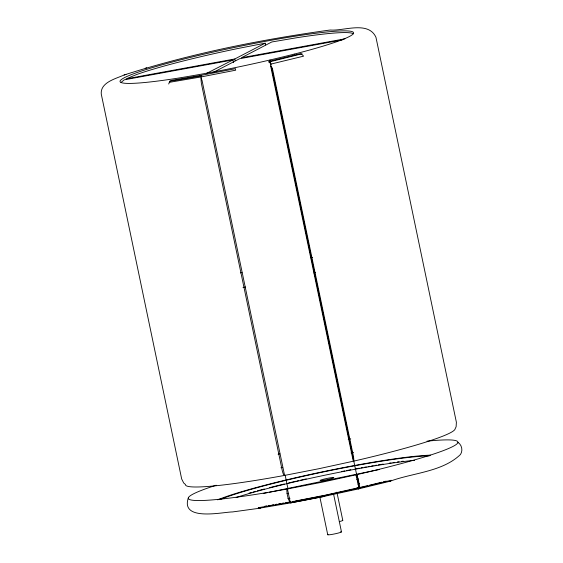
<?xml version="1.0" encoding="UTF-8"?>
<svg xmlns="http://www.w3.org/2000/svg" width="563" height="563" viewBox="0 0 563 563"><rect width="100%" height="100%" fill="white"/><g stroke="black" fill="none" stroke-linecap="round" stroke-linejoin="round"><path stroke-width="0.84" d="M168.71 84.014L169.329 82.332L201.287 76.899L235.679 70.192L235.482 68.665L201.195 75.322L201.09 78.503L202.004 80.291L284.589 475.404L318.883 468.719L353.268 461.224L271.563 70.488L270.683 66.11L270.887 64.091L268.854 61.388L300.044 53.823A8.769 4.159 75.6 0 1 303.548 56.173L270.887 64.091M188.281 498.058C180.343 521.866 223.384 511.887 232.519 511.943L260.627 508.093M169.329 82.332L171.279 80.41L201.195 75.322M121.066 82.437L124.24 79.833L232.955 59.938L233.49 62.5M265.152 43.189L238.402 48.404A119.257 9.979 -11.8 0 0 136.682 74.506L126.084 78.869L234.799 58.974L265.152 43.189L265.504 44.899M213.11 72.486L239.571 58.728L342.241 39.938M206.375 73.486L232.955 59.938M358.202 489.071L358.694 488.853L324.745 496.249L290.888 502.85L324.83 496.341M270.683 66.11L272.239 68.003L272.774 70.227L353.191 455.136A8.769 2.027 77.1 0 1 353.824 461.104A137.738 11.527 -11.8 0 0 455.129 428.816L456.121 426.761L456.382 422.25L375.964 37.334C368.42 20.564 343.697 31.148 330.481 30.022L328.827 30.191C259.627 39.825 190.723 53.64 124.127 74.992C116.147 78.637 100.179 82.247 101.263 94.056L181.673 478.965L183.714 483.005L185.452 484.497A137.738 11.527 -11.8 0 0 284.034 475.517A8.769 2.498 79.6 0 1 282.091 469.816L201.681 84.907A8.769 2.498 79.6 0 1 201.09 78.503M124.127 74.992L125.985 74.407M145.233 68.271L146.725 67.792M302.064 53.781L268.706 62.099M389.392 481.506C412.186 472.8 442.194 472.16 460.492 454.475C463.089 450.583 461.892 444.911 457.958 442.377M367.674 485.651L324.957 495.264L294.78 501.147M369.342 485.25L381.827 482.217M358.969 488.212L359.131 488.747L390.419 481.154L391.264 480.246L359.032 488.065A8.769 2.027 77.1 0 0 356.661 474.665A137.738 11.527 -11.8 0 0 427 441.174M263.224 493.498L267.524 492.611M269.241 492.259L379.279 469.535M355.886 475.869L357.604 475.51M286.968 493.667L288.685 493.308M356.604 479.289L358.321 478.93M344.95 38.819L241.414 57.764L271.767 41.979L296.617 37.749A119.257 9.979 -11.8 0 1 353.423 33.787M201.688 75.878L177.753 79.953A119.257 9.979 -11.8 0 1 169.54 81.192M288.249 498.719L289.959 498.424M268.452 505.63L270.163 505.342M271.873 505.046L273.583 504.758M275.293 504.469L276.996 504.174M278.706 503.885L280.416 503.596M282.126 503.301L283.836 503.012M285.547 502.724L290.677 501.851L290.543 503.005L290.29 502.393M292.317 501.57L293.956 501.288M290.452 502.921L259.43 508.206L258.199 507.72L290.156 502.287A8.769 2.498 79.6 0 1 286.863 489.078A137.738 11.527 -11.8 0 1 216.171 485.229M359.131 488.747L359.349 487.671L271.26 66.005M270.008 59.988L270.902 64.281M336.885 492.153L342.783 520.381M333.43 493.406L341.474 531.894M234.799 58.974L235.158 60.684M319.7 496.242L327.736 534.73M285.159 475.179L288.003 488.958M315.583 272.591A97.406 8.149 -11.8 0 1 313.901 272.992M245.552 287.031A97.406 8.149 -11.8 0 1 242.991 287.468M240.373 272.9A97.406 8.149 -11.8 0 1 241.991 272.499M310.839 257.861A97.406 8.149 -11.8 0 1 312.592 257.551M359.658 483.737A115.753 9.684 -11.8 0 1 357.948 484.138M289.699 498.206A115.753 9.684 -11.8 0 1 287.946 498.515M220.837 499.297A115.753 9.684 -11.8 0 1 324.422 471.724A115.753 9.684 -11.8 0 1 429.273 455.903M359.518 487.361A115.753 9.684 -11.8 0 1 356.942 487.966M236.164 497.481A115.753 9.684 -11.8 0 1 414.614 460.295M280.937 467.79A137.738 11.527 -11.8 0 1 282.661 467.381M351.059 452.912A137.738 11.527 -11.8 0 1 353.578 452.434M278.101 454.221A137.738 11.527 -11.8 0 1 279.825 453.82M348.223 439.344A137.738 11.527 -11.8 0 1 350.749 438.873M386.204 481.112A119.257 9.979 -11.8 0 1 383.494 481.815M266.742 505.919A119.257 9.979 -11.8 0 1 264.891 506.207M249.092 493.153A119.257 9.979 -11.8 0 1 251.499 492.47M253.139 492.013A119.257 9.979 -11.8 0 1 255.644 491.323M257.347 490.859A119.257 9.979 -11.8 0 1 264.35 488.994M269.635 487.628A119.257 9.979 -11.8 0 1 284.308 483.99M288.552 482.977A119.257 9.979 -11.8 0 1 296.272 481.168M297.137 480.971A119.257 9.979 -11.8 0 1 298.763 480.598M300.41 480.225A119.257 9.979 -11.8 0 1 306.237 478.916M341.319 471.576A119.257 9.979 -11.8 0 1 344.795 470.9M346.526 470.562A119.257 9.979 -11.8 0 1 350.819 469.746M355.063 468.958A119.257 9.979 -11.8 0 1 356.738 468.648M357.568 468.493A119.257 9.979 -11.8 0 1 359.335 468.17M361.094 467.853A119.257 9.979 -11.8 0 1 362.853 467.536M364.606 467.227A119.257 9.979 -11.8 0 1 366.358 466.917M368.096 466.614A119.257 9.979 -11.8 0 1 369.828 466.312M371.552 466.016A119.257 9.979 -11.8 0 1 373.262 465.728M374.958 465.446A119.257 9.979 -11.8 0 1 376.64 465.165M378.315 464.89A119.257 9.979 -11.8 0 1 383.22 464.095M389.293 463.159A119.257 9.979 -11.8 0 1 391.116 462.885M392.925 462.617A119.257 9.979 -11.8 0 1 394.712 462.357M397.344 461.984A119.257 9.979 -11.8 0 1 399.076 461.737M401.616 461.4A119.257 9.979 -11.8 0 1 403.277 461.174M217.663 499.838A119.257 9.979 -11.8 0 1 322.036 471.921A119.257 9.979 -11.8 0 1 430.435 455.164M342.571 520.275A7.016 0.584 -11.8 0 1 339.292 521.627M340.587 531.782A7.016 0.584 -11.8 0 1 335.428 533.738A7.016 0.584 -11.8 0 1 327.99 534.526M294.146 54.132C255.595 63.83 216.642 71.923 177.394 78.243A119.257 9.979 -11.8 0 1 148.175 68.89A119.257 9.979 -11.8 0 1 327.047 31.957A119.257 9.979 -11.8 0 1 294.146 54.132M356.097 474.792L321.712 482.287L287.426 488.965L290.255 502.266L324.541 495.581L358.927 488.086L356.097 474.792M323.486 480.274A7.016 0.584 -11.8 0 0 333.852 477.614A7.016 0.584 -11.8 0 0 323.612 479.212A7.016 0.584 -11.8 0 0 323.486 480.274"/></g></svg>
